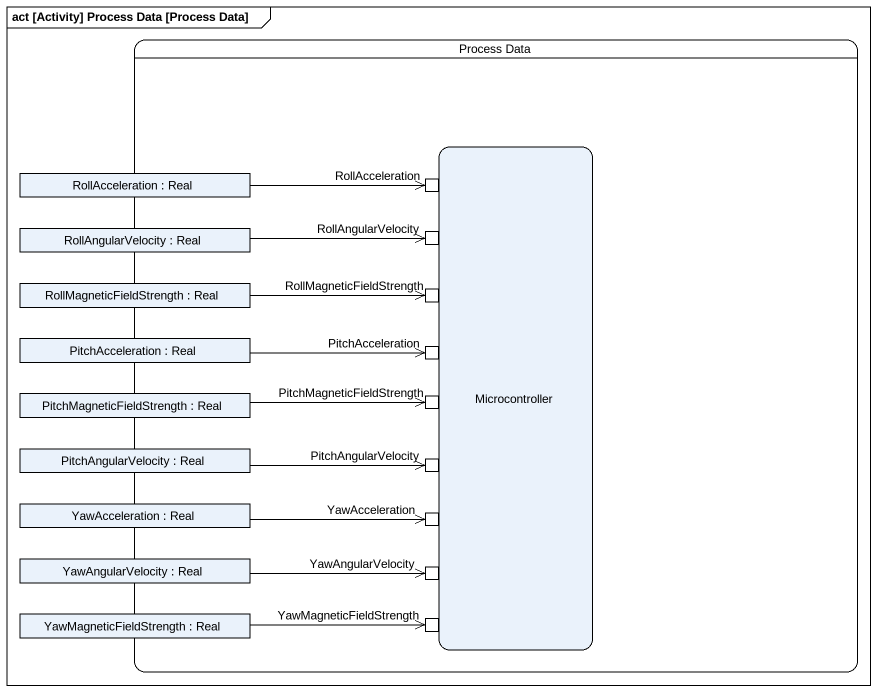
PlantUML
@startuml
mainframe act [Activity] Process Data [Process Data]
hide empty description
state "Process Data" as Process_Data {
  state Microcontroller {
    state "RollAcceleration" as RollAcceleration_2 <<inputPin>>
    state "RollAngularVelocity" as RollAngularVelocity_2 <<inputPin>>
    state "RollMagneticFieldStrength" as RollMagneticFieldStrength_2 <<inputPin>>
    state "PitchAcceleration" as PitchAcceleration_2 <<inputPin>>
    state "PitchMagneticFieldStrength" as PitchMagneticFieldStrength_2 <<inputPin>>
    state "PitchAngularVelocity" as PitchAngularVelocity_2 <<inputPin>>
    state "YawAcceleration" as YawAcceleration_2 <<inputPin>>
    state "YawAngularVelocity" as YawAngularVelocity_2 <<inputPin>>
    state "YawMagneticFieldStrength" as YawMagneticFieldStrength_2 <<inputPin>>
  }
  state "RollAcceleration : Real" as RollAcceleration <<object>>
  state "RollAngularVelocity : Real" as RollAngularVelocity <<object>>
  state "RollMagneticFieldStrength : Real" as RollMagneticFieldStrength <<object>>
  state "PitchAcceleration : Real" as PitchAcceleration <<object>>
  state "PitchMagneticFieldStrength : Real" as PitchMagneticFieldStrength <<object>>
  state "PitchAngularVelocity : Real" as PitchAngularVelocity <<object>>
  state "YawAcceleration : Real" as YawAcceleration <<object>>
  state "YawAngularVelocity : Real" as YawAngularVelocity <<object>>
  state "YawMagneticFieldStrength : Real" as YawMagneticFieldStrength <<object>>
}
RollAcceleration -right-> RollAcceleration_2
RollAngularVelocity -right-> RollAngularVelocity_2
RollMagneticFieldStrength -right-> RollMagneticFieldStrength_2
PitchAcceleration -right-> PitchAcceleration_2
PitchMagneticFieldStrength -right-> PitchMagneticFieldStrength_2
PitchAngularVelocity -right-> PitchAngularVelocity_2
YawAcceleration -right-> YawAcceleration_2
YawAngularVelocity -right-> YawAngularVelocity_2
YawMagneticFieldStrength -right-> YawMagneticFieldStrength_2
@enduml
